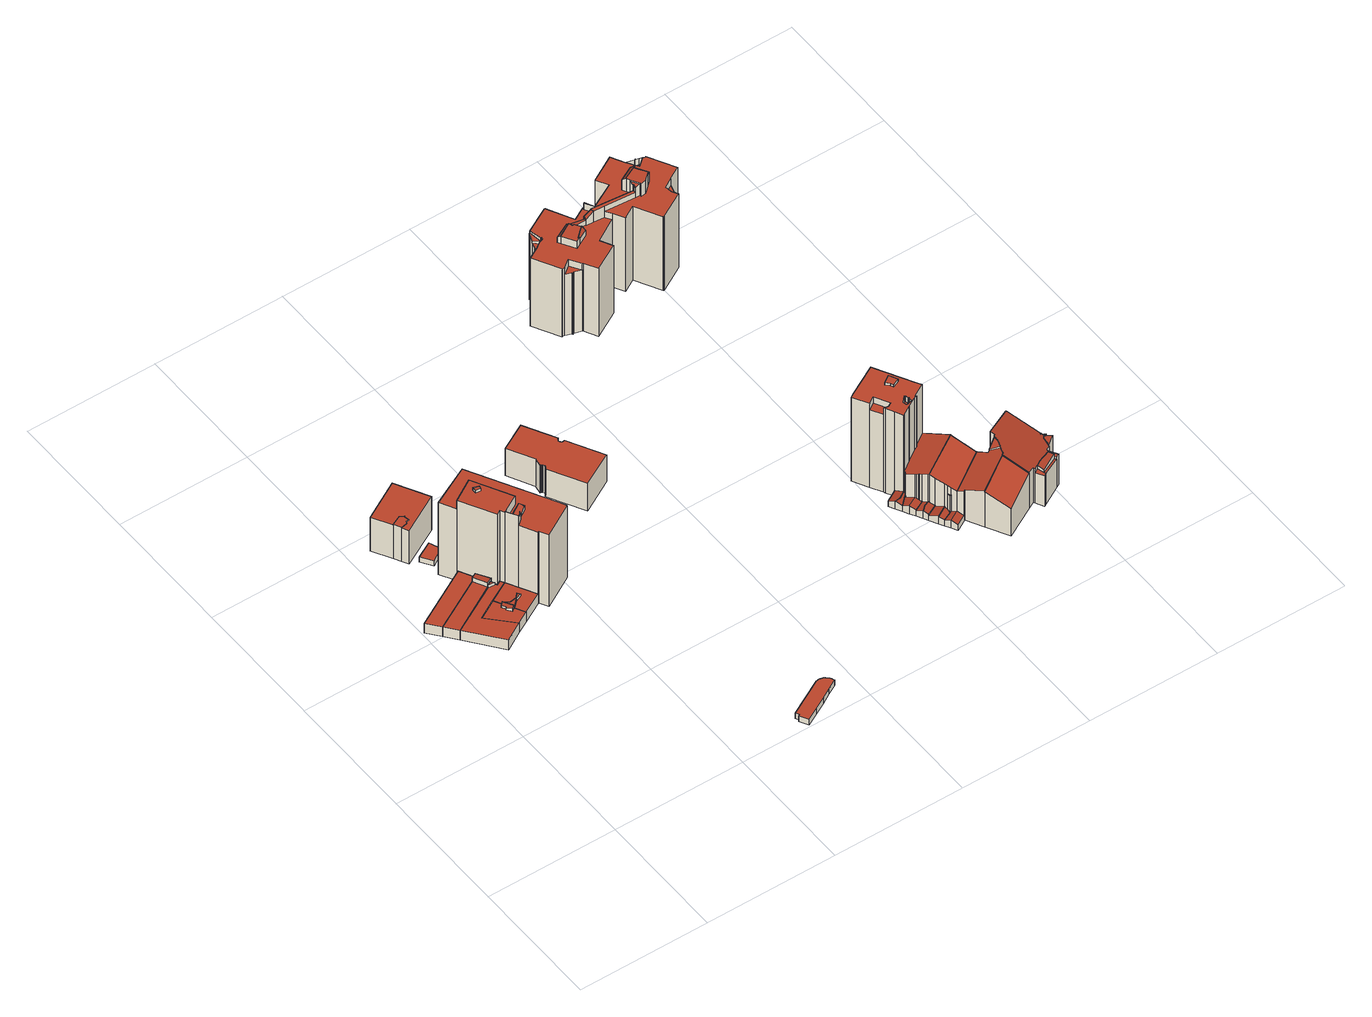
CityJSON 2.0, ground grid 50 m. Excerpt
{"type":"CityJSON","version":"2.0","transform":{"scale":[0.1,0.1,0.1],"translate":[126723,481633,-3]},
"CityObjects":{
"building1":{"type":"Building","attributes":{"b3_dak_type":"multiple horizontal","b3_h_dak_50p":2.17,"b3_h_dak_70p":2.21,"b3_h_dak_max":2.85,"b3_h_dak_min":2.06,"b3_h_maaiveld":-2.27,"b3_kas_warenhuis":false,"b3_mutatie_ahn3_ahn4":false,"b3_reconstructie_onvolledig":false,"b3_rmse_lod12":0.0961,"b3_rmse_lod13":0.0961,"b3_rmse_lod22":0.0939,"b3_val3dity_lod12":"[]","b3_val3dity_lod13":"[]","b3_val3dity_lod22":"[]","b3_volume_lod12":658.82,"b3_volume_lod13":658.82,"b3_volume_lod22":654,"geconstateerd":false,"oorspronkelijkbouwjaar":2002,"status":"Pand in gebruik"},"children":["building1-1"]},
"building1-1":{"type":"BuildingPart","parents":["building1"],"geometry":[{"type":"Solid","lod":"2.2","boundaries":[[[[0,1,2,3]],[[4,1,0,5]],[[6,2,1,4]],[[5,0,3,7]],[[7,3,2,6]],[[7,6,4,5]]]],"semantics":{"surfaces":[{"type":"GroundSurface"},{"type":"WallSurface","on_footprint_edge":true},{"type":"RoofSurface"}],"values":[[0,1,1,1,1,2]]}}]},
"building2":{"type":"Building","attributes":{"b3_dak_type":"multiple horizontal","b3_h_dak_50p":2.19,"b3_h_dak_70p":2.22,"b3_h_dak_max":4.21,"b3_h_dak_min":2.08,"b3_h_maaiveld":-2.27,"b3_kas_warenhuis":false,"b3_mutatie_ahn3_ahn4":false,"b3_reconstructie_onvolledig":false,"b3_rmse_lod12":0.428,"b3_rmse_lod13":0.428,"b3_rmse_lod22":0.296,"b3_val3dity_lod12":"[]","b3_val3dity_lod13":"[]","b3_val3dity_lod22":"[]","b3_volume_lod12":591.1,"b3_volume_lod13":591.1,"b3_volume_lod22":608,"geconstateerd":false,"oorspronkelijkbouwjaar":2002,"status":"Pand in gebruik"},"children":["building2-1"]},
"building2-1":{"type":"BuildingPart","parents":["building2"],"geometry":[{"type":"Solid","lod":"2.2","boundaries":[[[[1,8,9,10,2,11]],[[12,8,1,13]],[[13,1,11,14,15]],[[15,14,16,17]],[[18,10,9,16]],[[17,16,9,8,12]],[[14,11,2,6]],[[6,2,10,18]],[[17,12,13,15]],[[6,18,16,14]]]],"semantics":{"surfaces":[{"type":"GroundSurface"},{"type":"WallSurface","on_footprint_edge":true},{"type":"WallSurface","on_footprint_edge":false},{"type":"RoofSurface"}],"values":[[0,1,1,2,1,1,1,1,3,3]]}}]},
"building3":{"type":"Building","attributes":{"b3_dak_type":"multiple horizontal","b3_h_dak_50p":2.21,"b3_h_dak_70p":2.24,"b3_h_dak_max":4.25,"b3_h_dak_min":2.08,"b3_h_maaiveld":-2.27,"b3_kas_warenhuis":false,"b3_mutatie_ahn3_ahn4":false,"b3_reconstructie_onvolledig":false,"b3_rmse_lod12":0.261,"b3_rmse_lod13":0.261,"b3_rmse_lod22":0.192,"b3_val3dity_lod12":"[]","b3_val3dity_lod13":"[]","b3_val3dity_lod22":"[]","b3_volume_lod12":824.23,"b3_volume_lod13":824.23,"b3_volume_lod22":819.11,"geconstateerd":false,"oorspronkelijkbouwjaar":2002,"status":"Pand in gebruik"},"children":["building3-1"]},
"building3-1":{"type":"BuildingPart","parents":["building3"],"geometry":[{"type":"Solid","lod":"2.2","boundaries":[[[[10,19,20,8,21,22,23,24,25,26,27]],[[28,23,22,29]],[[29,22,21,30]],[[31,32,33,34]],[[35,8,20,33]],[[36,24,23,28]],[[30,21,8,35]],[[37,25,24,36]],[[38,26,25,37]],[[39,27,26,38]],[[18,10,27,39]],[[40,41,32,31]],[[41,19,10,18]],[[34,33,20,19,41,40]],[[41,18,39,38,37,36,28,29,30,35,33,32]],[[34,40,31]]]],"semantics":{"surfaces":[{"type":"GroundSurface"},{"type":"WallSurface","on_footprint_edge":true},{"type":"WallSurface","on_footprint_edge":false},{"type":"RoofSurface"}],"values":[[0,1,1,2,1,1,1,1,1,1,1,2,1,1,3,3]]}}]},
"building4":{"type":"Building","attributes":{"b3_dak_type":"multiple horizontal","b3_h_dak_50p":2.16,"b3_h_dak_70p":2.21,"b3_h_dak_max":3.4,"b3_h_dak_min":2.07,"b3_h_maaiveld":-2.27,"b3_kas_warenhuis":false,"b3_mutatie_ahn3_ahn4":false,"b3_reconstructie_onvolledig":false,"b3_rmse_lod12":0.331,"b3_rmse_lod13":0.331,"b3_rmse_lod22":0.147,"b3_val3dity_lod12":"[]","b3_val3dity_lod13":"[]","b3_val3dity_lod22":"[]","b3_volume_lod12":354.35,"b3_volume_lod13":354.35,"b3_volume_lod22":358.43,"geconstateerd":false,"oorspronkelijkbouwjaar":2001,"status":"Pand in gebruik"},"children":["building4-1"]},
"building4-1":{"type":"BuildingPart","parents":["building4"],"geometry":[{"type":"Solid","lod":"2.2","boundaries":[[[[42,43,26,25,24,44]],[[45,24,25,46]],[[47,48,49,50]],[[48,44,24,45]],[[51,43,42,52]],[[53,52,42,44,48,47]],[[50,49,54,55]],[[55,54,56,57]],[[58,59,60,61]],[[61,60,52,53]],[[46,25,26,38]],[[57,56,59,58]],[[38,26,43,51]],[[57,58,61,53,47,50,55]],[[38,51,52,60,59,56,54,49,48,45,46]]]],"semantics":{"surfaces":[{"type":"GroundSurface"},{"type":"WallSurface","on_footprint_edge":true},{"type":"WallSurface","on_footprint_edge":false},{"type":"RoofSurface"}],"values":[[0,1,2,1,1,1,2,2,2,2,1,2,1,3,3]]}}]},
"building5":{"type":"Building","attributes":{"b3_dak_type":"multiple horizontal","b3_h_dak_50p":2.25,"b3_h_dak_70p":2.28,"b3_h_dak_max":3.41,"b3_h_dak_min":2.13,"b3_h_maaiveld":-2.27,"b3_kas_warenhuis":false,"b3_mutatie_ahn3_ahn4":false,"b3_reconstructie_onvolledig":false,"b3_rmse_lod12":0.486,"b3_rmse_lod13":0.486,"b3_rmse_lod22":0.336,"b3_val3dity_lod12":"[]","b3_val3dity_lod13":"[]","b3_val3dity_lod22":"[]","b3_volume_lod12":469.1,"b3_volume_lod13":469.1,"b3_volume_lod22":473.06,"geconstateerd":false,"oorspronkelijkbouwjaar":2001,"status":"Pand in gebruik"},"children":["building5-1"]},
"building5-1":{"type":"BuildingPart","parents":["building5"],"geometry":[{"type":"Solid","lod":"2.2","boundaries":[[[[62,43,63,64,24,23]],[[36,24,64,65]],[[66,67,68,69]],[[69,68,70,71]],[[72,62,23,28]],[[73,63,43,74]],[[75,65,64,63,73,76]],[[28,23,24,36]],[[74,43,62,72]],[[77,78,79,80]],[[80,79,67,66]],[[76,73,78,77]],[[71,70,65,75]],[[65,70,68,67,79,78,73,74,72,28,36]],[[71,75,76,77,80,66,69]]]],"semantics":{"surfaces":[{"type":"GroundSurface"},{"type":"WallSurface","on_footprint_edge":true},{"type":"WallSurface","on_footprint_edge":false},{"type":"RoofSurface"}],"values":[[0,1,2,2,1,1,1,1,1,2,2,2,2,3,3]]}}]},
"building6":{"type":"Building","attributes":{"b3_dak_type":"multiple horizontal","b3_h_dak_50p":13.16,"b3_h_dak_70p":13.19,"b3_h_dak_max":13.92,"b3_h_dak_min":13.06,"b3_h_maaiveld":-2.39,"b3_kas_warenhuis":false,"b3_mutatie_ahn3_ahn4":false,"b3_reconstructie_onvolledig":false,"b3_rmse_lod12":0.147,"b3_rmse_lod13":0.147,"b3_rmse_lod22":0.111,"b3_val3dity_lod12":"[]","b3_val3dity_lod13":"[]","b3_val3dity_lod22":"[]","b3_volume_lod12":3519.22,"b3_volume_lod13":3519.22,"b3_volume_lod22":3518.89,"geconstateerd":false,"oorspronkelijkbouwjaar":2002,"status":"Pand in gebruik"},"children":["building6-1"]},
"building6-1":{"type":"BuildingPart","parents":["building6"],"geometry":[{"type":"Solid","lod":"2.2","boundaries":[[[[81,82,83,84,85,86]],[[87,82,81,88]],[[88,81,86,89]],[[90,83,82,87]],[[91,84,83,90]],[[92,93,94,95]],[[96,85,84,91]],[[97,89,86,85,96,98]],[[98,96,99,100]],[[100,99,101,102]],[[102,101,103,104]],[[104,103,105,106]],[[95,94,89,97]],[[106,105,93,92]],[[106,92,95,97,98,100,102,104]],[[93,105,103,101,99,96,91,90,87,88,89,94]]]],"semantics":{"surfaces":[{"type":"GroundSurface"},{"type":"WallSurface","on_footprint_edge":true},{"type":"WallSurface","on_footprint_edge":false},{"type":"RoofSurface"}],"values":[[0,1,1,1,1,2,1,1,2,2,2,2,2,2,3,3]]}}]},
"building7":{"type":"Building","attributes":{"b3_dak_type":"multiple horizontal","b3_h_dak_50p":31.05,"b3_h_dak_70p":31.29,"b3_h_dak_max":36.2,"b3_h_dak_min":-0.31,"b3_h_maaiveld":-2.38,"b3_kas_warenhuis":false,"b3_mutatie_ahn3_ahn4":false,"b3_reconstructie_onvolledig":false,"b3_rmse_lod12":2.52,"b3_rmse_lod13":1.88,"b3_rmse_lod22":5.41,"b3_val3dity_lod12":"[]","b3_val3dity_lod13":"[]","b3_val3dity_lod22":"[104,203]","b3_volume_lod12":19741.71,"b3_volume_lod13":20188.12,"b3_volume_lod22":15861.25,"geconstateerd":false,"oorspronkelijkbouwjaar":2002,"status":"Pand in gebruik"},"children":["building7-1","building7-2"]},
"building7-1":{"type":"BuildingPart","parents":["building7"],"geometry":[{"type":"MultiSurface","lod":"2.2","boundaries":[[[107,108,109,110,111,112,113,114,115,116,117,118,119,120]],[[121,110,109,122]],[[123,113,112,124]],[[124,112,111,125]],[[126,116,115,127]],[[128,129,130]],[[131,132,130]],[[133,134,129,135]],[[136,137,138,139,140]],[[127,115,114,141]],[[141,114,113,123]],[[125,111,110,121]],[[142,143,144]],[[129,128,144]],[[145,146,117,116,126,147]],[[148,119,118,149]],[[132,131,138,137]],[[147,126,134,133]],[[149,118,117,146]],[[146,145,150]],[[137,136,150]],[[151,152,143,142]],[[153,154,129]],[[154,153,152,151]],[[155,156,157,158]],[[159,160,161,162]],[[163,107,120,161]],[[162,161,120,119,148]],[[164,165,166,167]],[[167,166,156,155]],[[122,109,108,168]],[[158,157,165,164]],[[168,108,107,163]],[[140,139,160,159]],[[137,150,145,147,133,169,130,132]],[[154,151,142,144,170,129]],[[158,164,167,155]],[[140,159,162,148,149,146,150,136],[165,157,156,166]],[[160,139,138,131,130,129,144,143,152,153,129,134,126,127,141,123,124,125,121,122,168,163,161]]],"semantics":{"surfaces":[{"type":"GroundSurface"},{"type":"WallSurface","on_footprint_edge":true},{"type":"WallSurface","on_footprint_edge":false},{"type":"RoofSurface"}],"values":[0,1,1,1,1,2,2,2,2,1,1,1,2,2,1,1,2,2,1,2,2,2,2,2,2,2,1,1,2,2,1,2,1,2,3,3,3,3,3]}}]},
"building7-2":{"type":"BuildingPart","parents":["building7"],"geometry":[{"type":"Solid","lod":"2.2","boundaries":[[[[171,172,173,174]],[[175,171,174,176]],[[177,173,172,178]],[[176,174,173,177]],[[178,172,171,175]],[[178,175,176,177]]]],"semantics":{"surfaces":[{"type":"GroundSurface"},{"type":"WallSurface","on_footprint_edge":true},{"type":"RoofSurface"}],"values":[[0,1,1,1,1,2]]}}]},
"building8":{"type":"Building","attributes":{"b3_dak_type":"multiple horizontal","b3_h_dak_50p":-0.31,"b3_h_dak_70p":-0.28,"b3_h_dak_max":0.06,"b3_h_dak_min":-0.47,"b3_h_maaiveld":-2.91,"b3_kas_warenhuis":false,"b3_mutatie_ahn3_ahn4":false,"b3_reconstructie_onvolledig":false,"b3_rmse_lod12":0.0822,"b3_rmse_lod13":0.0822,"b3_rmse_lod22":0.0642,"b3_val3dity_lod12":"[]","b3_val3dity_lod13":"[]","b3_val3dity_lod22":"[]","b3_volume_lod12":247.62,"b3_volume_lod13":247.62,"b3_volume_lod22":245.58,"geconstateerd":false,"oorspronkelijkbouwjaar":1969,"status":"Pand in gebruik"},"children":["building8-1"]},
"building8-1":{"type":"BuildingPart","parents":["building8"],"geometry":[{"type":"Solid","lod":"2.2","boundaries":[[[[179,180,181,182,183,184,185,186,187,188,189,190,191,192,193,194,195,196,197,198,199,200,201,202,203,204,205,206]],[[207,184,183,208]],[[209,187,186,210]],[[211,189,188,212]],[[212,188,187,209]],[[210,186,185,213]],[[213,185,184,207]],[[208,183,182,214]],[[214,182,181,215]],[[216,180,179,217]],[[215,181,180,216]],[[217,179,206,218]],[[218,206,205,219]],[[219,205,204,220]],[[220,204,203,221]],[[221,203,202,222]],[[222,202,201,223]],[[223,201,200,224]],[[224,200,199,225]],[[225,199,198,226]],[[226,198,197,227]],[[227,197,196,228]],[[228,196,195,229]],[[229,195,194,230]],[[230,194,193,231]],[[231,193,192,232]],[[232,192,191,233]],[[233,191,190,234]],[[234,190,189,211]],[[234,211,212,209,210,213,207,208,214,215,216,217,218,219,220,221,222,223,224,225,226,227,228,229,230,231,232,233]]]],"semantics":{"surfaces":[{"type":"GroundSurface"},{"type":"WallSurface","on_footprint_edge":true},{"type":"RoofSurface"}],"values":[[0,1,1,1,1,1,1,1,1,1,1,1,1,1,1,1,1,1,1,1,1,1,1,1,1,1,1,1,1,2]]}}]},
"building9":{"type":"Building","attributes":{"b3_dak_type":"multiple horizontal","b3_h_dak_50p":9.93,"b3_h_dak_70p":9.98,"b3_h_dak_max":10.19,"b3_h_dak_min":9.03,"b3_h_maaiveld":-2.71,"b3_kas_warenhuis":false,"b3_mutatie_ahn3_ahn4":false,"b3_reconstructie_onvolledig":false,"b3_rmse_lod12":0.19,"b3_rmse_lod13":0.19,"b3_rmse_lod22":0.165,"b3_val3dity_lod12":"[]","b3_val3dity_lod13":"[]","b3_val3dity_lod22":"[]","b3_volume_lod12":4972.57,"b3_volume_lod13":4972.57,"b3_volume_lod22":4938.12,"geconstateerd":false,"oorspronkelijkbouwjaar":2002,"status":"Pand in gebruik"},"children":["building9-1"]},
"building9-1":{"type":"BuildingPart","parents":["building9"],"geometry":[{"type":"Solid","lod":"2.2","boundaries":[[[[235,236,237,238,239,240,241,242,243,244,245,246,247,248,249,250,251,252,253,254,255,256,257,258,259,260,261,262,263,264,265,266,267,268,269]],[[270,268,267,271]],[[272,269,268,270]],[[273,245,244,274]],[[275,263,262,276]],[[277,240,239,278]],[[279,266,265,280]],[[271,267,266,279]],[[281,247,246,282]],[[283,250,249,284]],[[284,249,248,285]],[[286,264,263,275]],[[280,265,264,286]],[[282,246,245,273]],[[287,261,260,288]],[[289,259,258,290]],[[276,262,261,287]],[[290,258,257,291]],[[288,260,259,289]],[[291,257,256,292]],[[293,252,251,294]],[[294,251,250,283]],[[292,256,255,295]],[[295,255,254,296]],[[296,254,253,297]],[[297,253,252,293]],[[285,248,247,281]],[[298,242,241,299]],[[299,241,240,277]],[[274,244,243,300]],[[301,236,235,302]],[[300,243,242,298]],[[278,239,238,303]],[[303,238,237,304]],[[304,237,236,301]],[[302,235,269,272]],[[302,272,270,271,279,280,286,275,276,287,288,289,290,291,292,295,296,297,293,294,283,284,285,281,282,273,274,300,298,299,277,278,303,304,301]]]],"semantics":{"surfaces":[{"type":"GroundSurface"},{"type":"WallSurface","on_footprint_edge":true},{"type":"RoofSurface"}],"values":[[0,1,1,1,1,1,1,1,1,1,1,1,1,1,1,1,1,1,1,1,1,1,1,1,1,1,1,1,1,1,1,1,1,1,1,1,2]]}}]},
"building10":{"type":"Building","attributes":{"b3_dak_type":"slanted","b3_h_dak_50p":14.45,"b3_h_dak_70p":16.53,"b3_h_dak_max":38.16,"b3_h_dak_min":-2.84,"b3_h_maaiveld":-2.83,"b3_kas_warenhuis":false,"b3_mutatie_ahn3_ahn4":false,"b3_reconstructie_onvolledig":false,"b3_rmse_lod12":10.74,"b3_rmse_lod13":2.07,"b3_rmse_lod22":1.11,"b3_val3dity_lod12":"[]","b3_val3dity_lod13":"[104]","b3_val3dity_lod22":"[104]","b3_volume_lod12":24374.14,"b3_volume_lod13":26647.19,"b3_volume_lod22":25654.84,"geconstateerd":false,"oorspronkelijkbouwjaar":2007,"status":"Pand in gebruik"},"children":["building10-1"]},
"building10-1":{"type":"BuildingPart","parents":["building10"],"geometry":[{"type":"Solid","lod":"2.2","boundaries":[[[[305,306,307,308,309,310,311,312,313,314,315,316,317,318,319,320,321,322,323,324,325,326,327,328,329,330,331,332,333,334,335,336,337,338,339,340,341,342,343,344,345,346,347,348,349,350,351,352,353,354]],[[355,336,335,356]],[[357,358,359,360,361]],[[362,343,342,363,364]],[[365,366,367,368,369]],[[370,320,319,368]],[[371,372,373,374]],[[375,376,377,378,379,380]],[[381,374,373,376,375]],[[382,383,384,385]],[[386,387,341,340,388]],[[389,339,338,390]],[[391,392,311,310,393]],[[394,395,388,396]],[[397,398,383]],[[399,400,377,376]],[[401,402,403]],[[404,405,403]],[[406,313,312,407]],[[408,409,410,411,412,413]],[[414,415,416,417]],[[417,416,418,419]],[[420,321,320,370]],[[421,322,321,420]],[[400,323,322,421]],[[372,324,323,400,399]],[[422,423,421]],[[424,422,425,426]],[[427,426,425,367,366]],[[380,379,426,427]],[[379,378,423,422,424]],[[364,363,366,365]],[[428,314,313,406,429]],[[358,430,392,391]],[[407,312,311,392]],[[431,432,430,358,357]],[[433,434,435]],[[436,431,435]],[[429,406,432,431,436]],[[437,331,330,438]],[[439,337,336,355]],[[440,441,442,443]],[[444,445,441,440]],[[360,359,393,446]],[[446,393,310,309,447]],[[448,449,445,444]],[[450,451,452,453]],[[454,351,455,456]],[[457,458,459,460]],[[460,459,461,462]],[[463,464,353,465]],[[465,353,352,466,467]],[[462,461,468,469]],[[470,471,472,473]],[[474,437,409,408]],[[475,476,449,448]],[[477,305,354]],[[396,388,340,339,389]],[[473,472,458,457]],[[478,479,395,394]],[[443,442,479,478]],[[480,481,482,483]],[[483,482,484,485]],[[485,484,471,470]],[[486,487,488,489]],[[490,486,491,492]],[[493,401,487,486,490]],[[494,495,496]],[[497,345,344,498,499]],[[500,497,495,494]],[[501,502,434,433]],[[361,360,502,501]],[[447,309,308,503,504]],[[504,503,505]],[[503,308,307,506]],[[507,508,455,456]],[[456,455,350,509]],[[510,511,508,507]],[[509,350,349,512]],[[512,349,348,513]],[[466,352,351,454]],[[514,515,402,401,493]],[[516,517,515,514]],[[518,519,451,450]],[[499,498,520,521]],[[498,344,343,362]],[[522,346,345,497,500]],[[523,524,333,332,525]],[[526,527,524,523]],[[528,334,333,524]],[[529,530,527,526]],[[525,332,331,437,474]],[[531,532,328,327,533]],[[534,535,536,519,518]],[[413,412,476,475]],[[412,411,537,538]],[[538,537,539,540]],[[541,325,324,372,371]],[[405,326,325,541,542]],[[489,488,543]],[[542,541,543]],[[533,327,326,405,404]],[[453,452,517,516]],[[544,545,329,328,532]],[[438,330,329,545]],[[546,547,410,409]],[[547,546,548]],[[545,544,548]],[[549,550,551]],[[532,531,551]],[[540,539,535,534]],[[550,549,536,535]],[[552,553,530,529]],[[356,335,334,528,554]],[[554,528,553,552]],[[555,492,491,374,381]],[[387,386,556]],[[492,555,556]],[[363,342,341,387]],[[557,347,346,522]],[[513,348,347,557]],[[558,318,317,398,397]],[[369,368,319,318,558]],[[398,317,316,559]],[[559,316,315,384]],[[385,384,315,314,428]],[[560,561,562]],[[383,382,562]],[[521,520,563]],[[561,560,563]],[[564,477,464,463]],[[506,307,306,565]],[[566,567,568]],[[565,569,568]],[[569,565,306,305,477,564]],[[567,566,570]],[[467,466,570]],[[456,455,511,510]],[[419,418,571,572]],[[469,468,481,480]],[[573,574,415,414]],[[572,571,574,573]],[[390,338,337,439]],[[420,370,368,367]],[[372,399,376,373]],[[367,425,422,421,420]],[[379,424,426]],[[423,378,377,400,421]],[[432,406,407,392,430]],[[393,359,358,391]],[[361,501,433,435,431,357]],[[504,505,502,360,446,447]],[[351,350,455]],[[499,521,496,495,497]],[[542,543,488,487,401,403,405]],[[517,452,451,519,533,404,403,402,515]],[[545,548,546,409,437,438]],[[550,535,539,537,411,410,547,548,544,532,551]],[[536,549,551,531,533,519]],[[553,528,524,527,530]],[[374,491,486,489,543,541,371]],[[492,556,386,388,395,479,442,441,445,449,476,412,538,540,534,518,450,453,516,514,493,490]],[[363,387,556,555,381,375,380,427,366]],[[559,384,383,398]],[[561,563,520,498,362,364,365,369,558,397,383,562]],[[464,477,354,353]],[[456,510,507,456,509,512,513,557,522,500,494,496,521,563,560,562,382,385,428,429,436,435,434,502,505,503,506,565,568,567,570,466,454]],[[467,570,566,568,569,564,463,465]],[[511,455,508]],[[481,468,461,459,458,472,471,484,482]],[[572,573,414,417,419]],[[390,439,355,356,554,552,529,526,523,525,474,408,413,475,448,444,440,443,478,394,396,389],[416,415,574,571,418],[469,480,483,485,470,473,457,460,462]]]],"semantics":{"surfaces":[{"type":"GroundSurface"},{"type":"WallSurface","on_footprint_edge":true},{"type":"WallSurface","on_footprint_edge":false},{"type":"RoofSurface"}],"values":[[0,1,2,1,2,1,2,2,2,2,1,1,1,2,2,2,2,2,1,2,2,2,1,1,1,1,2,2,2,2,2,2,1,2,1,2,2,2,2,1,1,2,2,2,1,2,2,2,2,2,2,1,2,2,2,2,1,1,2,2,2,2,2,2,2,2,2,2,1,2,2,2,1,2,1,2,2,2,1,1,1,2,2,2,2,1,1,1,2,1,2,1,1,2,2,2,2,1,1,2,2,1,2,1,1,2,2,2,2,2,2,2,2,1,2,2,2,2,1,1,1,1,1,1,1,1,2,2,2,2,2,1,2,2,1,2,2,2,2,2,2,2,1,3,3,3,3,3,3,3,3,3,3,3,3,3,3,3,3,3,3,3,3,3,3,3,3,3,3,3,3,3]]}}]},
"building11":{"type":"Building","attributes":{"b3_dak_type":"multiple horizontal","b3_h_dak_50p":31.33,"b3_h_dak_70p":31.37,"b3_h_dak_max":38.05,"b3_h_dak_min":25.46,"b3_h_maaiveld":-2.91,"b3_kas_warenhuis":false,"b3_mutatie_ahn3_ahn4":false,"b3_reconstructie_onvolledig":false,"b3_rmse_lod12":2.36,"b3_rmse_lod13":0.536,"b3_rmse_lod22":0.151,"b3_val3dity_lod12":"[]","b3_val3dity_lod13":"[]","b3_val3dity_lod22":"[]","b3_volume_lod12":35872.39,"b3_volume_lod13":34815.13,"b3_volume_lod22":34808.54,"geconstateerd":false,"oorspronkelijkbouwjaar":1974,"status":"Pand in gebruik"},"children":["building11-1"]},
"building11-1":{"type":"BuildingPart","parents":["building11"],"geometry":[{"type":"Solid","lod":"2.2","boundaries":[[[[575,576,577,578,579,580,581,582,583,584,585,586,587,588,589,590,591,592,593,594,595,596,597,598,599,600,601,602,603,604,605,606,607,608,609,610,611,612,613,614,615,616,617,618,619,620,621,622,623,624,625,626]],[[627,589,588,628]],[[628,588,587,629]],[[630,584,583,631]],[[632,633,634,635]],[[636,637,638,639]],[[640,641,637,636,642]],[[643,586,585,644]],[[644,585,584,630]],[[645,646,647,648]],[[649,650,651,652]],[[631,583,582,653]],[[653,582,581,654]],[[654,581,580,655]],[[656,617,616,657]],[[658,618,617,656]],[[659,614,613,660]],[[661,662,663,664]],[[665,608,607,663]],[[666,611,610,667]],[[667,610,609,668]],[[669,606,605,670]],[[670,605,604,671]],[[671,604,603,672]],[[664,663,607,606,669]],[[672,603,602,638]],[[673,674,675,676]],[[677,615,614,659]],[[648,647,678,679,680]],[[681,600,599,682]],[[683,601,600,681]],[[684,598,597,685]],[[686,590,589,627]],[[687,688,591,590,686]],[[689,594,593,690]],[[691,595,594,689]],[[690,593,592,692]],[[693,694,695,696]],[[697,698,694,693]],[[699,700,701]],[[702,703,704,700,699]],[[705,579,578,706]],[[692,592,591,688]],[[707,708,646,645]],[[668,609,608,665]],[[709,710,711,712]],[[712,711,713,714,715]],[[710,623,622,716]],[[717,612,611,666,718]],[[660,613,612,717]],[[718,666,662,661]],[[719,696,695,703,702]],[[701,720,696,719]],[[721,722,723]],[[724,725,723]],[[651,650,726,727]],[[728,596,595,729]],[[595,691,729]],[[676,675,688,687]],[[730,731,698,697]],[[732,733,720,701]],[[639,638,602,601,683]],[[734,735,640]],[[682,599,598,684]],[[729,691,674,673]],[[680,679,736,737]],[[685,597,596,728]],[[738,624,623,710,709]],[[727,726,739,708,707]],[[740,621,620,741,742]],[[716,622,621,740]],[[741,620,619,743]],[[743,619,618,658]],[[742,741,713,711]],[[715,714,744,745]],[[746,747,748,749]],[[750,751,752,753,736]],[[679,678,747,746,754]],[[754,746,755,756]],[[756,755,757,758]],[[759,760,761,762,763]],[[762,761,764,765]],[[700,704,760,759]],[[763,762,725,724]],[[766,767,641,640]],[[722,768,769,770,771]],[[771,770,733,732]],[[635,634,739,726]],[[772,773,633,632,774]],[[774,632,775]],[[650,649,775]],[[776,777,657,778]],[[778,657,616,615,677]],[[745,744,779,780]],[[780,779,777,776]],[[706,578,577,781,782]],[[782,781,783,784]],[[785,576,575,786]],[[655,580,579,705]],[[781,577,576,785]],[[765,764,768,722,721]],[[770,769,787,788]],[[789,730,788,790]],[[790,788,787,767,766]],[[629,587,586,643]],[[791,792,731,730,789]],[[735,793,792,791]],[[794,795,773,772]],[[796,797,795,794]],[[737,736,753,797,796]],[[798,799,800,801]],[[802,803,799,798]],[[642,636,752,751]],[[786,575,626,804]],[[804,626,625,805]],[[805,625,624,738]],[[749,748,806,793,735,734]],[[784,783,806,748]],[[801,800,803,802]],[[758,757,751,750]],[[662,666,667,668,665,663]],[[701,719,702,699]],[[674,691,689,690,692,688,675]],[[727,707,645,648,652,651]],[[742,711,710,716,740]],[[771,732,701,700,759,763,724,723,722]],[[650,775,632,635,726]],[[777,779,744,714,713,741,743,658,656,657]],[[765,721,723,725,762]],[[788,730,697,693,696,720,733,770]],[[735,791,789,790,766,640]],[[737,796,794,772,774,775,649,652,648,680]],[[806,783,781,785,786,804,805,738,709,712,715,745,780,776,778,677,659,660,717,718,661,664,669,670,671,672,638,637,641,767,787,769,768,764,761,760,704,703,695,694,698,731,792,793]],[[751,757,755,746,749,734,640,642]],[[784,748,747,678,647,646,708,739,634,633,773,795,797,753,752,636,639,683,681,682,684,685,728,729,673,676,687,686,627,628,629,643,644,630,631,653,654,655,705,706,782],[801,802,798]],[[803,800,799]],[[758,750,736,679,754,756]]]],"semantics":{"surfaces":[{"type":"GroundSurface"},{"type":"WallSurface","on_footprint_edge":true},{"type":"WallSurface","on_footprint_edge":false},{"type":"RoofSurface"}],"values":[[0,1,1,1,2,2,2,1,1,2,2,1,1,1,1,1,1,2,1,1,1,1,1,1,1,1,2,1,2,1,1,1,1,1,1,1,1,2,2,2,2,1,1,2,1,2,2,1,1,1,2,2,2,2,2,2,1,1,2,2,2,1,2,1,2,2,1,1,2,1,1,1,1,2,2,2,2,2,2,2,2,2,2,2,2,2,2,2,2,2,2,2,1,2,2,1,2,1,1,1,2,2,2,2,1,2,2,2,2,2,2,2,2,1,1,1,2,2,2,2,3,3,3,3,3,3,3,3,3,3,3,3,3,3,3,3,3]]}}]}
},
"vertices":[
[226,1166,7],[255,1114,7],[44,998,7],[6,1045,7],[255,1114,52],[226,1166,52],[44,998,52],[6,1045,52],
[282,1065,7],[262,1054,7],[80,953,7],[237,1104,7],[282,1065,72],[255,1114,69],[237,1104,51],[237,1104,69],[262,1054,52],[262,1054,72],[80,953,52],
[260,1052,7],[277,1062,7],[293,1045,7],[309,1054,7],[317,1039,7],[240,997,7],[168,957,7],[251,869,7],[180,829,7],[317,1039,52],[309,1054,51],[293,1045,52],[285,1049,63],[285,1049,51],[277,1062,51],[277,1062,63],[282,1065,51],[240,997,52],[168,957,52],[251,869,52],[180,829,53],[260,1052,63],[260,1052,51],
[276,932,7],[297,894,7],[256,969,7],[240,997,51],[168,957,51],[256,969,62],[256,969,52],[244,957,52],[244,957,61],[297,894,53],[276,932,52],[276,932,65],[253,942,52],[253,942,62],[251,939,52],[251,939,62],[264,923,64],[264,923,52],[265,924,52],[265,924,64],
[374,936,7],[277,930,7],[260,962,7],[260,962,52],[316,972,63],[316,972,52],[302,956,52],[302,956,63],[278,952,52],[278,952,63],[374,936,53],[277,930,52],[297,894,52],[260,962,63],[277,930,63],[299,951,63],[299,951,52],[323,960,53],[323,960,63],
[76,1436,6],[220,1516,6],[287,1395,6],[143,1316,6],[130,1339,6],[115,1366,6],[220,1516,162],[76,1436,162],[115,1366,162],[287,1395,162],[143,1316,162],[166,1373,167],[166,1373,162],[150,1382,162],[150,1382,166],[130,1339,162],[115,1366,166],[130,1339,165],[153,1344,162],[153,1344,166],[157,1352,162],[157,1352,166],[167,1354,162],[167,1354,166],[164,1369,162],[164,1369,166],
[192,1226,6],[339,1301,6],[502,1007,6],[517,978,6],[514,976,6],[516,974,6],[395,906,6],[377,938,6],[374,936,6],[341,996,6],[318,1038,6],[309,1054,6],[293,1045,6],[224,1170,6],[517,978,340],[502,1007,340],[395,906,340],[516,974,340],[514,976,340],[341,996,340],[374,936,340],[359,1017,6],[359,1017,340],[345,1008,340],[343,1007,340],[343,1007,375],[361,1014,353],[361,1014,340],[359,1017,375],[325,1043,379],[325,1043,373],[325,1043,340],[386,1077,340],[386,1077,378],[377,938,340],[347,1035,363],[347,1035,340],[348,1034,340],[318,1038,383],[318,1038,379],[341,996,384],[293,1045,379],[309,1054,379],[321,1040,379],[385,1056,363],[385,1056,340],[395,1039,340],[395,1039,363],[293,1162,390],[293,1162,378],[311,1160,378],[311,1160,389],[308,1221,378],[308,1221,340],[224,1170,340],[224,1170,379],[192,1226,340],[313,1172,389],[313,1172,378],[292,1177,378],[292,1177,390],[339,1301,340],[359,1017,353],[359,1017,363],
[174,1305,6],[235,1338,6],[253,1294,6],[203,1263,6],[174,1305,29],[203,1263,29],[253,1294,29],[235,1338,29],
[931,106,1],[933,101,1],[894,79,1],[856,57,1],[811,32,1],[766,8,1],[748,40,1],[754,43,1],[747,56,1],[877,127,1],[880,129,1],[883,130,1],[886,131,1],[889,131,1],[892,132,1],[896,132,1],[899,131,1],[902,131,1],[905,130,1],[908,129,1],[911,128,1],[914,126,1],[918,123,1],[922,120,1],[925,117,1],[927,114,1],[929,111,1],[930,109,1],[766,8,27],[811,32,27],[747,56,28],[754,43,28],[880,129,27],[877,127,27],[748,40,28],[856,57,26],[894,79,26],[933,101,26],[931,106,26],[930,109,26],[929,111,26],[927,114,26],[925,117,26],[922,120,26],[918,123,26],[914,126,27],[911,128,27],[908,129,27],[905,130,27],[902,131,27],[899,131,27],[896,132,27],[892,132,27],[889,131,27],[886,131,27],[883,130,27],
[864,1242,3],[740,1174,3],[668,1304,3],[671,1306,3],[673,1308,3],[674,1311,3],[675,1313,3],[675,1314,3],[675,1316,3],[675,1318,3],[672,1323,3],[670,1324,3],[668,1325,3],[666,1326,3],[664,1326,3],[669,1357,3],[617,1452,3],[718,1507,3],[782,1392,3],[780,1391,3],[778,1390,3],[777,1388,3],[776,1386,3],[775,1383,3],[775,1381,3],[776,1379,3],[777,1377,3],[778,1375,3],[780,1373,3],[782,1372,3],[784,1371,3],[786,1371,3],[788,1371,3],[791,1371,3],[793,1372,3],[791,1371,127],[788,1371,127],[793,1372,127],[672,1323,131],[675,1318,131],[780,1373,127],[778,1375,127],[674,1311,131],[673,1308,131],[786,1371,127],[784,1371,127],[668,1325,131],[670,1324,131],[669,1357,130],[664,1326,131],[666,1326,131],[782,1372,127],[777,1377,127],[776,1379,127],[775,1381,127],[775,1383,127],[776,1386,127],[777,1388,127],[718,1507,127],[617,1452,130],[778,1390,127],[780,1391,127],[782,1392,127],[675,1314,131],[675,1313,131],[675,1316,131],[740,1174,131],[864,1242,127],[671,1306,131],[668,1304,131],
[2040,448,2],[2017,435,2],[2001,426,2],[2008,415,2],[2021,390,2],[2009,383,2],[1940,345,2],[1930,340,2],[1914,369,2],[1911,374,2],[1886,361,2],[1768,297,2],[1723,378,2],[1690,440,2],[1686,438,2],[1645,415,2],[1633,437,2],[1622,457,2],[1612,474,2],[1595,505,2],[1586,522,2],[1574,545,2],[1562,565,2],[1551,586,2],[1538,609,2],[1526,630,2],[1570,655,2],[1554,684,2],[1551,690,2],[1527,732,2],[1495,789,2],[1507,796,2],[1623,859,2],[1699,721,2],[1700,721,2],[1711,701,2],[1759,612,2],[1803,532,2],[1822,497,2],[1828,500,2],[1863,520,2],[1867,522,2],[1859,537,2],[1962,594,2],[1964,595,2],[2022,490,2],[2022,489,2],[2028,478,2],[2032,471,2],[2044,450,2],[1507,796,393],[1495,789,393],[1938,352,156],[1938,352,147],[2005,390,135],[2005,390,144],[2005,390,155],[1822,497,185],[1803,532,168],[1803,532,170],[1674,459,129],[1674,459,127],[1674,459,38],[1686,438,28],[1686,438,140],[1645,415,28],[1595,505,31],[1595,505,27],[1635,525,28],[1635,525,30],[1652,497,144],[1652,497,39],[1652,497,36],[1656,490,33],[1656,490,103],[1656,490,141],[1635,525,157],[1840,446,207],[1840,446,204],[1886,361,164],[1886,361,168],[1759,612,208],[1759,612,205],[1711,701,168],[1700,721,393],[1699,721,393],[1940,345,145],[1940,345,143],[2009,383,132],[1664,673,393],[1664,673,153],[1711,701,393],[1723,378,169],[1723,378,166],[1612,474,39],[1612,474,36],[1612,564,29],[1612,564,28],[1599,558,28],[1574,545,29],[1574,545,28],[1914,369,143],[1930,340,143],[1585,626,394],[1585,626,40],[1585,626,36],[1586,626,35],[1586,626,130],[1586,626,394],[1641,788,405],[1641,788,392],[1614,770,393],[1614,770,404],[1626,757,393],[1626,757,404],[1633,437,38],[1622,457,29],[1656,473,29],[1656,473,28],[1656,473,104],[1663,477,29],[1663,477,103],[1663,477,135],[1911,374,163],[1914,369,160],[1938,352,143],[1930,380,157],[1930,380,143],[1947,391,157],[1947,391,155],[1932,381,157],[1930,380,158],[1570,655,27],[1526,630,28],[1623,859,392],[1622,648,394],[1622,648,141],[1655,668,151],[1655,668,393],[1621,647,394],[1621,647,141],[2009,383,144],[2021,390,144],[1621,648,394],[1621,648,141],[1602,581,147],[1602,581,36],[1606,575,33],[1606,575,150],[2022,489,156],[2021,487,2],[2021,487,156],[1621,659,394],[1621,659,364],[1619,660,363],[1619,660,394],[1617,673,364],[1617,673,393],[2029,470,159],[2029,470,2],[2032,471,161],[2028,478,151],[2028,478,157],[1636,695,368],[1636,695,393],[1641,676,393],[1641,676,367],[1643,664,366],[1643,664,393],[1570,655,394],[1587,627,394],[1587,627,130],[2040,448,3],[1667,671,393],[1667,671,155],[1639,692,393],[1639,692,368],[1641,679,367],[1641,679,393],[1644,680,367],[1644,680,393],[1623,546,38],[1623,546,36],[1603,538,35],[1603,538,39],[1623,546,164],[1624,544,37],[1624,544,165],[1612,564,155],[1861,497,213],[1861,497,212],[1855,478,210],[1863,520,211],[1828,500,187],[1828,500,192],[1863,520,218],[1994,409,156],[1994,409,144],[2008,415,141],[2008,415,144],[1994,410,144],[2001,426,146],[2020,489,156],[2020,489,2],[2022,490,156],[2020,486,156],[2020,486,2],[1964,595,204],[1962,594,205],[1607,572,151],[1607,572,32],[1608,575,151],[1608,575,33],[1600,585,145],[1600,585,38],[1854,476,204],[1854,476,210],[1867,522,218],[1551,690,394],[1551,690,364],[1554,684,394],[1569,687,394],[1569,687,364],[1527,732,364],[1583,695,393],[1583,695,364],[1551,586,29],[1551,586,28],[1562,565,38],[1583,613,132],[1583,613,31],[1583,613,25],[1588,622,33],[1588,622,132],[1582,616,32],[1582,616,131],[1586,522,37],[1586,522,38],[1590,525,37],[1538,609,39],[1538,609,37],[1559,611,40],[1559,611,35],[1544,609,38],[1579,613,25],[1579,613,32],[1552,587,28],[1554,749,393],[1554,749,364],[1527,732,393],[1624,544,166],[1647,555,172],[1859,537,225],[1690,440,141],[1768,297,128],[1847,450,205],[1847,450,206],[1845,449,206],[1848,454,206],[2040,448,170],[2017,435,143],[2019,467,150],[2019,467,151],[2019,465,150],[2017,435,151],[2020,468,151],[1631,745,393],[1631,745,403],[1657,758,404],[1657,758,393],
[1280,1988,1],[1328,2014,1],[1330,2009,1],[1348,1976,1],[1439,2025,1],[1415,2067,1],[1416,2069,1],[1512,2122,1],[1538,2075,1],[1569,2066,1],[1573,2068,1],[1574,2065,1],[1605,2056,1],[1607,2057,1],[1661,1959,1],[1614,1933,1],[1613,1931,1],[1605,1902,1],[1607,1898,1],[1604,1896,1],[1595,1866,1],[1596,1864,1],[1500,1811,1],[1499,1813,1],[1497,1811,1],[1445,1905,1],[1398,1879,1],[1375,1919,1],[1288,1868,1],[1312,1824,1],[1214,1771,1],[1189,1818,1],[1185,1819,1],[1158,1827,1],[1154,1824,1],[1151,1829,1],[1128,1836,1],[1120,1838,1],[1119,1837,1],[1065,1935,1],[1112,1961,1],[1112,1962,1],[1121,1992,1],[1118,1996,1],[1122,1997,1],[1125,2008,1],[1131,2029,1],[1130,2030,1],[1133,2032,1],[1227,2083,1],[1228,2082,1],[1229,2082,1],[1661,1959,344],[1607,2057,344],[1605,2056,344],[1569,2066,344],[1538,2075,344],[1542,1954,400],[1542,1954,344],[1551,1962,344],[1551,1962,389],[1360,1941,344],[1360,1941,316],[1375,1919,316],[1375,1919,344],[1320,1944,366],[1320,1944,316],[1360,1941,366],[1574,2065,344],[1573,2068,344],[1459,1983,391],[1459,1983,344],[1467,1971,344],[1467,1971,403],[1514,1996,403],[1514,1996,404],[1514,1996,405],[1467,1972,403],[1512,2122,344],[1416,2069,344],[1415,2067,344],[1121,1992,287],[1112,1962,286],[1118,1996,287],[1065,1935,316],[1119,1837,316],[1159,1859,316],[1159,1859,287],[1185,1819,286],[1185,1819,316],[1158,1827,286],[1128,1836,286],[1151,1829,286],[1154,1824,286],[1189,1818,316],[1214,1771,316],[1312,1824,316],[1288,1868,316],[1583,1886,344],[1583,1886,314],[1580,1911,315],[1580,1911,344],[1112,1961,316],[1474,1960,344],[1474,1960,398],[1474,1960,403],[1445,1905,344],[1497,1811,344],[1398,1879,344],[1499,1813,344],[1500,1811,344],[1614,1933,344],[1613,1931,344],[1613,1931,315],[1604,1896,314],[1607,1898,314],[1595,1866,313],[1605,1902,314],[1234,1970,340],[1234,1970,316],[1231,1968,316],[1231,1968,340],[1236,1966,340],[1236,1966,316],[1181,1931,350],[1181,1931,349],[1234,1961,350],[1175,1941,339],[1175,1941,316],[1181,1931,316],[1439,2025,344],[1348,1976,344],[1512,2011,392],[1512,2011,344],[1133,2032,316],[1133,2032,309],[1144,1990,300],[1144,1990,316],[1144,1990,286],[1147,1986,286],[1147,1986,316],[1130,2030,306],[1120,1838,316],[1128,1836,316],[1231,1968,342],[1234,1961,340],[1259,1925,353],[1259,1925,350],[1246,1914,350],[1223,1894,350],[1223,1894,344],[1521,2000,396],[1521,2000,405],[1596,1864,344],[1595,1866,344],[1294,1957,337],[1294,1957,316],[1239,1947,350],[1239,1947,340],[1319,1959,366],[1319,1959,363],[1491,1931,399],[1491,1931,403],[1227,2083,316],[1521,2000,344],[1131,2029,306],[1125,2008,287],[1125,2008,293],[1122,1997,287],[1145,1984,286],[1145,1984,316],[1476,1944,366],[1476,1944,344],[1360,1955,344],[1360,1955,366],[1477,1932,388],[1477,1932,366],[1477,1932,344],[1491,1931,344],[1476,1944,392],[1477,1944,366],[1477,1944,393],[1476,1943,366],[1476,1943,392],[1210,1881,349],[1210,1881,316],[1227,1891,316],[1227,1891,340],[1227,1891,350],[1266,1912,316],[1266,1912,340],[1292,1946,341],[1292,1946,316],[1259,1925,316],[1246,1947,316],[1246,1947,340],[1246,1947,350],[1512,1928,403],[1512,1928,344],[1542,1954,403],[1518,1989,403],[1131,1975,316],[1131,1975,286],[1112,1962,316],[1146,1980,286],[1146,1980,316],[1330,2009,316],[1330,2009,344],[1327,2008,316],[1327,2008,344],[1328,2014,316],[1280,1988,316],[1292,1949,316],[1292,1949,337],[1294,1957,342],[1292,1949,341],[1295,1962,342],[1295,1962,316],[1319,1959,316],[1493,1925,403],[1493,1925,344],[1493,1926,403],[1493,1926,344],[1566,2034,344],[1566,2034,316],[1540,2072,316],[1540,2072,344],[1595,2059,344],[1595,2059,316],[1229,2082,316],[1228,2082,316],[1360,1955,316]
]}
